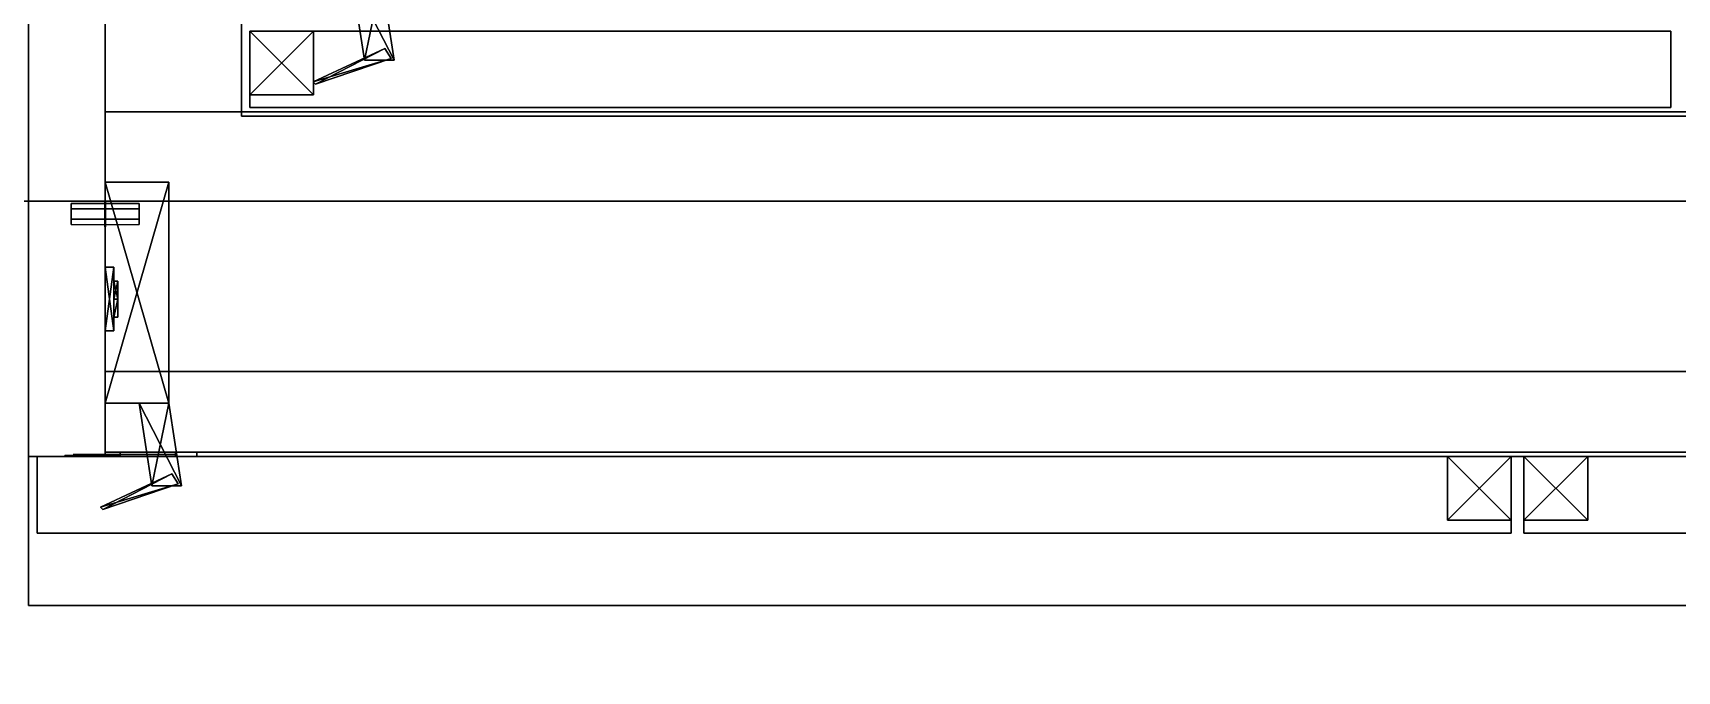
# Model space of a CAD drawing. Extents: x 0 to 7800, y -5130 to 1.
# Drawn here: x 3881.7 to 4268.2, y -869.5 to -719.4 of the extents above; entities that cross this region are included whole.
import ezdxf

# ---------------------------------------------------------------- set-up
doc = ezdxf.new("R2010")
doc.units = 0
for name, color, linetype in [('LAYER0', 7, 'CONTINUOUS'), ('LAYER1089', 253, 'CONTINUOUS'), ('LAYER2', 7, 'CONTINUOUS'), ('LAYER356', 253, 'CONTINUOUS'), ('LAYER358', 253, 'CONTINUOUS'), ('LAYER359', 253, 'CONTINUOUS'), ('LAYER360', 253, 'CONTINUOUS'), ('LAYER361', 253, 'CONTINUOUS'), ('LAYER379', 253, 'CONTINUOUS'), ('LAYER394', 7, 'CONTINUOUS'), ('LAYER412', 7, 'CONTINUOUS'), ('LAYER413', 7, 'CONTINUOUS'), ('LAYER416', 7, 'CONTINUOUS'), ('LAYER417', 254, 'CONTINUOUS'), ('LAYER425', 253, 'CONTINUOUS'), ('LAYER426', 253, 'CONTINUOUS'), ('LAYER427', 253, 'CONTINUOUS'), ('LAYER428', 28, 'CONTINUOUS'), ('LAYER429', 253, 'CONTINUOUS'), ('LAYER430', 28, 'CONTINUOUS'), ('LAYER431', 253, 'CONTINUOUS'), ('LAYER432', 253, 'CONTINUOUS'), ('LAYER433', 253, 'CONTINUOUS'), ('LAYER434', 253, 'CONTINUOUS'), ('LAYER479', 35, 'CONTINUOUS'), ('LAYER907', 2, 'CONTINUOUS')]:
    doc.layers.add(name, color=color, linetype=linetype)

msp = doc.modelspace()

# ---------------------------------------------------------------- linework, layer by layer
at = {"layer": 'LAYER0'}
for points, invisible_edges in [([(4030.693, -54.002, -5), (1025.693, -1555.002, -5), (1025.693, -54.002, -5), (4030.693, -54.002, -5)], 1), ([(1025.693, -1555.002, -5), (4030.693, -54.002, -5), (1412.693, -4773.002, -5), (1025.693, -1555.002, -5)], 7), ([(1025.693, -54.002), (1412.693, -4773.002), (4030.693, -54.002), (1025.693, -54.002)], 3), ([(1412.693, -4773.002, -5), (4030.693, -54.002, -5), (1412.693, -5130.002, -5), (1412.693, -4773.002, -5)], 3), ([(1412.693, -5130.002, -5), (4030.693, -54.002, -5), (2602.693, -4730.002, -5), (1412.693, -5130.002, -5)], 7), ([(4030.693, -54.002), (1412.693, -4773.002), (2602.693, -4730.002), (4030.693, -54.002)], 7), ([(2602.693, -4730.002, -5), (4030.693, -54.002, -5), (4030.693, -289.002, -5), (2602.693, -4730.002, -5)], 5), ([(4030.693, -54.002), (2602.693, -4730.002), (4030.693, -289.002), (4030.693, -54.002)], 3), ([(2602.693, -4730.002, -5), (4030.693, -289.002, -5), (4825.692, -4730.002, -5), (2602.693, -4730.002, -5)], 3), ([(4825.692, -4730.002), (4030.693, -289.002), (2602.693, -4730.002), (4825.692, -4730.002)], 3), ([(5130.692, -289.002, -5), (4825.692, -1929.002, -5), (4030.693, -289.002, -5), (5130.692, -289.002, -5)], 3), ([(4825.692, -4730.002, -5), (4030.693, -289.002, -5), (4825.692, -1929.002, -5), (4825.692, -4730.002, -5)], 3), ([(4030.693, -289.002), (4825.692, -4730.002), (4825.692, -1929.002), (4030.693, -289.002)], 5), ([(4030.693, -289.002), (4825.692, -1929.002), (5130.692, -289.002), (4030.693, -289.002)], 3)]:
    msp.add_3dface(points, dxfattribs=dict(at, invisible_edges=invisible_edges))
at = {"layer": 'LAYER1089'}
for points, invisible_edges in [([(4598.695, -439, 1432), (3930.695, -739, 1432), (3930.695, -439, 1432), (4598.695, -439, 1432)], 1), ([(3930.695, -739, 1432), (4598.695, -439, 1432), (4598.695, -657, 1432), (3930.695, -739, 1432)], 5), ([(3930.695, -439, 1450), (3930.695, -739, 1432), (3930.695, -739, 1450), (3930.695, -439, 1450)], 1), ([(3930.695, -739, 1432), (3930.695, -439, 1450), (3930.695, -439, 1432), (3930.695, -739, 1432)], 1), ([(3930.695, -739, 1450), (4598.695, -657, 1450), (3930.695, -439, 1450), (3930.695, -739, 1450)], 3), ([(3930.695, -739, 1432), (4598.695, -657, 1432), (5280.695, -739, 1432), (3930.695, -739, 1432)], 3), ([(4598.695, -657, 1450), (3930.695, -739, 1450), (5280.695, -739, 1450), (4598.695, -657, 1450)], 5), ([(5280.695, -739, 1450), (3930.695, -739, 1432), (5280.695, -739, 1432), (5280.695, -739, 1450)], 1), ([(3930.695, -739, 1432), (5280.695, -739, 1450), (3930.695, -739, 1450), (3930.695, -739, 1432)], 1)]:
    msp.add_3dface(points, dxfattribs=dict(at, invisible_edges=invisible_edges))
at = {"layer": 'LAYER356'}
for points in [[(3956.653, -706.5, 1546.217), (3966.601, -725.8654, 1546.217), (3959.637, -725.8654, 1546.217), (3956.653, -706.5, 1546.217)], [(3963.616, -706.5, 1546.217), (3966.601, -725.8654, 1546.217), (3956.653, -706.5, 1546.217), (3963.616, -706.5, 1546.217)], [(3959.637, -725.8654, 1559.783), (3963.616, -706.5, 1559.783), (3956.653, -706.5, 1559.783), (3959.637, -725.8654, 1559.783)], [(3966.601, -725.8654, 1559.783), (3963.616, -706.5, 1559.783), (3959.637, -725.8654, 1559.783), (3966.601, -725.8654, 1559.783)], [(3963.616, -706.5, 1546.217), (3966.601, -725.8654, 1559.783), (3966.601, -725.8654, 1546.217), (3963.616, -706.5, 1546.217)], [(3963.616, -706.5, 1559.783), (3966.601, -725.8654, 1559.783), (3963.616, -706.5, 1546.217), (3963.616, -706.5, 1559.783)], [(3964.387, -723.0754, 1547.348), (3948.104, -731.5, 1547.348), (3947.613, -730.9226, 1547.348), (3964.387, -723.0754, 1547.348)], [(3947.613, -730.9226, 1558.652), (3965.877, -725.4556, 1558.652), (3964.387, -723.0754, 1558.652), (3947.613, -730.9226, 1558.652)], [(3948.104, -731.5, 1558.652), (3965.877, -725.4556, 1558.652), (3947.613, -730.9226, 1558.652), (3948.104, -731.5, 1558.652)], [(3965.877, -725.4556, 1547.348), (3948.104, -731.5, 1547.348), (3964.387, -723.0754, 1547.348), (3965.877, -725.4556, 1547.348)], [(3965.877, -725.4556, 1547.348), (3948.104, -731.5, 1558.652), (3948.104, -731.5, 1547.348), (3965.877, -725.4556, 1547.348)], [(3965.877, -725.4556, 1558.652), (3948.104, -731.5, 1558.652), (3965.877, -725.4556, 1547.348), (3965.877, -725.4556, 1558.652)]]:
    msp.add_3dface(points, dxfattribs=at)
at = {"layer": 'LAYER358'}
for points in [[(3956.653, -706.5, 2270.207), (3966.601, -725.8654, 2270.207), (3959.637, -725.8654, 2270.207), (3956.653, -706.5, 2270.207)], [(3963.616, -706.5, 2270.207), (3966.601, -725.8654, 2270.207), (3956.653, -706.5, 2270.207), (3963.616, -706.5, 2270.207)], [(3959.637, -725.8654, 2283.773), (3963.616, -706.5, 2283.773), (3956.653, -706.5, 2283.773), (3959.637, -725.8654, 2283.773)], [(3966.601, -725.8654, 2283.773), (3963.616, -706.5, 2283.773), (3959.637, -725.8654, 2283.773), (3966.601, -725.8654, 2283.773)], [(3963.616, -706.5, 2270.207), (3966.601, -725.8654, 2283.773), (3966.601, -725.8654, 2270.207), (3963.616, -706.5, 2270.207)], [(3963.616, -706.5, 2283.773), (3966.601, -725.8654, 2283.773), (3963.616, -706.5, 2270.207), (3963.616, -706.5, 2283.773)], [(3964.387, -723.0754, 2271.338), (3948.104, -731.5, 2271.338), (3947.613, -730.9226, 2271.338), (3964.387, -723.0754, 2271.338)], [(3947.613, -730.9226, 2282.642), (3965.877, -725.4556, 2282.642), (3964.387, -723.0754, 2282.642), (3947.613, -730.9226, 2282.642)], [(3948.104, -731.5, 2282.642), (3965.877, -725.4556, 2282.642), (3947.613, -730.9226, 2282.642), (3948.104, -731.5, 2282.642)], [(3965.877, -725.4556, 2271.338), (3948.104, -731.5, 2271.338), (3964.387, -723.0754, 2271.338), (3965.877, -725.4556, 2271.338)], [(3965.877, -725.4556, 2271.338), (3948.104, -731.5, 2282.642), (3948.104, -731.5, 2271.338), (3965.877, -725.4556, 2271.338)], [(3965.877, -725.4556, 2282.642), (3948.104, -731.5, 2282.642), (3965.877, -725.4556, 2271.338), (3965.877, -725.4556, 2282.642)]]:
    msp.add_3dface(points, dxfattribs=at)
at = {"layer": 'LAYER359', "invisible_edges": 1}
for points in [[(4266.695, -719, 1488), (3932.695, -737, 1488), (3932.695, -719, 1488), (4266.695, -719, 1488)], [(3932.695, -737, 1488), (4266.695, -719, 1488), (4266.695, -737, 1488), (3932.695, -737, 1488)], [(3932.695, -737, 1488), (3932.695, -719, 2376.99), (3932.695, -719, 1488), (3932.695, -737, 1488)], [(3932.695, -719, 2376.99), (3932.695, -737, 1488), (3932.695, -737, 2376.99), (3932.695, -719, 2376.99)], [(4266.695, -737, 2376.99), (3932.695, -719, 2376.99), (3932.695, -737, 2376.99), (4266.695, -737, 2376.99)], [(3932.695, -719, 2376.99), (4266.695, -737, 2376.99), (4266.695, -719, 2376.99), (3932.695, -719, 2376.99)], [(4266.695, -737, 2376.99), (4266.695, -719, 1488), (4266.695, -719, 2376.99), (4266.695, -737, 2376.99)], [(4266.695, -719, 1488), (4266.695, -737, 2376.99), (4266.695, -737, 1488), (4266.695, -719, 1488)], [(3932.695, -737, 1488), (4266.695, -737, 2376.99), (3932.695, -737, 2376.99), (3932.695, -737, 1488)], [(4266.695, -737, 2376.99), (3932.695, -737, 1488), (4266.695, -737, 1488), (4266.695, -737, 2376.99)]]:
    msp.add_3dface(points, dxfattribs=at)
at = {"layer": 'LAYER360'}
for points in [[(3932.695, -719, 1488), (3932.695, -734, 1473), (3932.695, -734, 1488), (3932.695, -719, 1488)], [(3932.695, -719, 1473), (3932.695, -734, 1473), (3932.695, -719, 1488), (3932.695, -719, 1473)], [(3947.695, -734, 1488), (3932.695, -719, 1488), (3932.695, -734, 1488), (3947.695, -734, 1488)], [(3947.695, -719, 1488), (3932.695, -719, 1488), (3947.695, -734, 1488), (3947.695, -719, 1488)], [(3932.695, -734, 1473), (3947.695, -719, 1473), (3947.695, -734, 1473), (3932.695, -734, 1473)], [(3932.695, -719, 1473), (3947.695, -719, 1473), (3932.695, -734, 1473), (3932.695, -719, 1473)], [(3947.695, -734, 1473), (3947.695, -719, 1488), (3947.695, -734, 1488), (3947.695, -734, 1473)], [(3947.695, -719, 1473), (3947.695, -719, 1488), (3947.695, -734, 1473), (3947.695, -719, 1473)], [(3932.695, -734, 1488), (3947.695, -734, 1473), (3947.695, -734, 1488), (3932.695, -734, 1488)], [(3932.695, -734, 1473), (3947.695, -734, 1473), (3932.695, -734, 1488), (3932.695, -734, 1473)]]:
    msp.add_3dface(points, dxfattribs=at)
at = {"layer": 'LAYER361'}
for points in [[(3932.695, -719, 1488), (3932.695, -734, 1473), (3932.695, -734, 1488), (3932.695, -719, 1488)], [(3932.695, -719, 1473), (3932.695, -734, 1473), (3932.695, -719, 1488), (3932.695, -719, 1473)], [(3947.695, -734, 1488), (3932.695, -719, 1488), (3932.695, -734, 1488), (3947.695, -734, 1488)], [(3947.695, -719, 1488), (3932.695, -719, 1488), (3947.695, -734, 1488), (3947.695, -719, 1488)], [(3932.695, -734, 1473), (3947.695, -719, 1473), (3947.695, -734, 1473), (3932.695, -734, 1473)], [(3932.695, -719, 1473), (3947.695, -719, 1473), (3932.695, -734, 1473), (3932.695, -719, 1473)], [(3947.695, -734, 1473), (3947.695, -719, 1488), (3947.695, -734, 1488), (3947.695, -734, 1473)], [(3947.695, -719, 1473), (3947.695, -719, 1488), (3947.695, -734, 1473), (3947.695, -719, 1473)], [(3932.695, -734, 1488), (3947.695, -734, 1473), (3947.695, -734, 1488), (3932.695, -734, 1488)], [(3932.695, -734, 1473), (3947.695, -734, 1473), (3932.695, -734, 1488), (3932.695, -734, 1473)]]:
    msp.add_3dface(points, dxfattribs=at)
at = {"layer": 'LAYER379', "invisible_edges": 1}
for points in [[(5280.695, -439, -50), (3930.695, -739, -50), (3930.695, -439, -50), (5280.695, -439, -50)], [(3930.695, -739, -50), (5280.695, -439, -50), (5280.695, -739, -50), (3930.695, -739, -50)], [(3930.695, -439, -32), (3930.695, -739, -50), (3930.695, -739, -32), (3930.695, -439, -32)], [(3930.695, -739, -50), (3930.695, -439, -32), (3930.695, -439, -50), (3930.695, -739, -50)], [(5280.695, -739, -32), (3930.695, -439, -32), (3930.695, -739, -32), (5280.695, -739, -32)], [(3930.695, -439, -32), (5280.695, -739, -32), (5280.695, -439, -32), (3930.695, -439, -32)], [(5280.695, -739, -32), (3930.695, -739, -50), (5280.695, -739, -50), (5280.695, -739, -32)], [(3930.695, -739, -50), (5280.695, -739, -32), (3930.695, -739, -32), (3930.695, -739, -50)]]:
    msp.add_3dface(points, dxfattribs=at)
at = {"layer": 'LAYER394', "invisible_edges": 1}
for points in [[(3880.695, -439, 180), (3898.695, -819, 180), (3880.695, -819, 180), (3880.695, -439, 180)], [(3898.695, -819, 180), (3880.695, -439, 180), (3898.695, -439, 180), (3898.695, -819, 180)], [(3898.695, -439, 880), (3880.695, -819, 880), (3898.695, -819, 880), (3898.695, -439, 880)], [(3880.695, -819, 880), (3898.695, -439, 880), (3880.695, -439, 880), (3880.695, -819, 880)], [(3898.695, -439, 880), (3898.695, -819, 180), (3898.695, -439, 180), (3898.695, -439, 880)], [(3898.695, -819, 180), (3898.695, -439, 880), (3898.695, -819, 880), (3898.695, -819, 180)], [(3880.695, -819, 880), (3898.695, -819, 180), (3898.695, -819, 880), (3880.695, -819, 880)], [(3898.695, -819, 180), (3880.695, -819, 880), (3880.695, -819, 180), (3898.695, -819, 180)]]:
    msp.add_3dface(points, dxfattribs=at)
at = {"layer": 'LAYER412', "invisible_edges": 1}
for points in [[(4562.695, -439, 181), (3898.695, -819, 181), (3898.695, -439, 181), (4562.695, -439, 181)], [(3898.695, -819, 181), (4562.695, -439, 181), (4562.695, -819, 181), (3898.695, -819, 181)], [(3898.695, -439, 199), (3898.695, -819, 181), (3898.695, -819, 199), (3898.695, -439, 199)], [(3898.695, -819, 181), (3898.695, -439, 199), (3898.695, -439, 181), (3898.695, -819, 181)], [(4562.695, -819, 199), (3898.695, -439, 199), (3898.695, -819, 199), (4562.695, -819, 199)], [(3898.695, -439, 199), (4562.695, -819, 199), (4562.695, -439, 199), (3898.695, -439, 199)], [(4562.695, -819, 199), (3898.695, -819, 181), (4562.695, -819, 181), (4562.695, -819, 199)], [(3898.695, -819, 181), (4562.695, -819, 199), (3898.695, -819, 199), (3898.695, -819, 181)]]:
    msp.add_3dface(points, dxfattribs=at)
at = {"layer": 'LAYER413', "invisible_edges": 1}
for points in [[(4562.695, -738, 861.5), (3898.695, -818, 861.5), (3898.695, -738, 861.5), (4562.695, -738, 861.5)], [(3898.695, -818, 861.5), (4562.695, -738, 861.5), (4562.695, -818, 861.5), (3898.695, -818, 861.5)], [(3898.695, -738, 879.5), (3898.695, -818, 861.5), (3898.695, -818, 879.5), (3898.695, -738, 879.5)], [(3898.695, -818, 861.5), (3898.695, -738, 879.5), (3898.695, -738, 861.5), (3898.695, -818, 861.5)], [(3898.695, -738, 879.5), (4562.695, -738, 861.5), (3898.695, -738, 861.5), (3898.695, -738, 879.5)], [(4562.695, -738, 861.5), (3898.695, -738, 879.5), (4562.695, -738, 879.5), (4562.695, -738, 861.5)], [(4562.695, -818, 879.5), (3898.695, -738, 879.5), (3898.695, -818, 879.5), (4562.695, -818, 879.5)], [(3898.695, -738, 879.5), (4562.695, -818, 879.5), (4562.695, -738, 879.5), (3898.695, -738, 879.5)], [(4562.695, -818, 879.5), (3898.695, -818, 861.5), (4562.695, -818, 861.5), (4562.695, -818, 879.5)], [(3898.695, -818, 861.5), (4562.695, -818, 879.5), (3898.695, -818, 879.5), (3898.695, -818, 861.5)]]:
    msp.add_3dface(points, dxfattribs=at)
at = {"layer": 'LAYER416', "invisible_edges": 1}
for points in [[(4562.695, -463.6, 530.5), (3898.695, -799, 530.5), (3898.695, -463.6, 530.5), (4562.695, -463.6, 530.5)], [(3898.695, -799, 530.5), (4562.695, -463.6, 530.5), (4562.695, -799, 530.5), (3898.695, -799, 530.5)], [(3898.695, -463.6, 548.5), (3898.695, -799, 530.5), (3898.695, -799, 548.5), (3898.695, -463.6, 548.5)], [(3898.695, -799, 530.5), (3898.695, -463.6, 548.5), (3898.695, -463.6, 530.5), (3898.695, -799, 530.5)], [(4562.695, -799, 548.5), (3898.695, -463.6, 548.5), (3898.695, -799, 548.5), (4562.695, -799, 548.5)], [(3898.695, -463.6, 548.5), (4562.695, -799, 548.5), (4562.695, -463.6, 548.5), (3898.695, -463.6, 548.5)], [(4562.695, -799, 548.5), (3898.695, -799, 530.5), (4562.695, -799, 530.5), (4562.695, -799, 548.5)], [(3898.695, -799, 530.5), (4562.695, -799, 548.5), (3898.695, -799, 548.5), (3898.695, -799, 530.5)]]:
    msp.add_3dface(points, dxfattribs=at)
at = {"layer": 'LAYER417'}
for points in [[(3890.695, -764.5, 528), (3890.695, -759.5, 528), (3890.695, -760.75, 530.165), (3890.695, -763.25, 530.165)], [(3890.695, -764.5, 528), (3890.695, -763.25, 525.8349), (3890.695, -760.75, 525.8349), (3890.695, -759.5, 528)], [(3898.645, -759, 528), (3898.645, -765, 528), (3898.645, -763.5, 530.5981), (3898.645, -760.5, 530.5981)], [(3898.645, -759, 528), (3898.645, -765, 528), (3898.645, -763.5, 525.4019), (3898.645, -760.5, 525.4019)], [(3898.745, -759, 528), (3898.745, -765, 528), (3898.745, -763.5, 530.5981), (3898.745, -760.5, 530.5981)], [(3898.745, -759, 528), (3898.745, -765, 528), (3898.745, -763.5, 525.4019), (3898.745, -760.5, 525.4019)], [(3906.695, -764.5, 528), (3906.695, -759.5, 528), (3906.695, -760.75, 530.165), (3906.695, -763.25, 530.165)], [(3906.695, -764.5, 528), (3906.695, -763.25, 525.8349), (3906.695, -760.75, 525.8349), (3906.695, -759.5, 528)]]:
    msp.add_3dface(points, dxfattribs=at)
at = {"layer": 'LAYER425'}
for points in [[(4232.195, -834, 842), (4232.195, -834, 857), (4232.195, -819, 842), (4232.195, -834, 842)], [(4232.195, -819, 842), (4232.195, -834, 857), (4232.195, -819, 857), (4232.195, -819, 842)], [(4232.195, -819, 842), (4232.195, -819, 857), (4247.195, -819, 842), (4232.195, -819, 842)], [(4247.195, -819, 842), (4232.195, -819, 857), (4247.195, -819, 857), (4247.195, -819, 842)], [(4232.195, -834, 842), (4232.195, -819, 842), (4247.195, -834, 842), (4232.195, -834, 842)], [(4247.195, -834, 842), (4232.195, -819, 842), (4247.195, -819, 842), (4247.195, -834, 842)], [(4247.195, -834, 857), (4247.195, -819, 857), (4232.195, -834, 857), (4247.195, -834, 857)], [(4232.195, -834, 857), (4247.195, -819, 857), (4232.195, -819, 857), (4232.195, -834, 857)], [(4247.195, -834, 842), (4247.195, -819, 842), (4247.195, -834, 857), (4247.195, -834, 842)], [(4247.195, -834, 857), (4247.195, -819, 842), (4247.195, -819, 857), (4247.195, -834, 857)], [(4247.195, -834, 842), (4247.195, -834, 857), (4232.195, -834, 842), (4247.195, -834, 842)], [(4232.195, -834, 842), (4247.195, -834, 857), (4232.195, -834, 857), (4232.195, -834, 842)]]:
    msp.add_3dface(points, dxfattribs=at)
at = {"layer": 'LAYER426'}
for points in [[(4232.195, -834, 842), (4232.195, -834, 857), (4232.195, -819, 842), (4232.195, -834, 842)], [(4232.195, -819, 842), (4232.195, -834, 857), (4232.195, -819, 857), (4232.195, -819, 842)], [(4232.195, -819, 842), (4232.195, -819, 857), (4247.195, -819, 842), (4232.195, -819, 842)], [(4247.195, -819, 842), (4232.195, -819, 857), (4247.195, -819, 857), (4247.195, -819, 842)], [(4232.195, -834, 842), (4232.195, -819, 842), (4247.195, -834, 842), (4232.195, -834, 842)], [(4247.195, -834, 842), (4232.195, -819, 842), (4247.195, -819, 842), (4247.195, -834, 842)], [(4247.195, -834, 857), (4247.195, -819, 857), (4232.195, -834, 857), (4247.195, -834, 857)], [(4232.195, -834, 857), (4247.195, -819, 857), (4232.195, -819, 857), (4232.195, -834, 857)], [(4247.195, -834, 842), (4247.195, -819, 842), (4247.195, -834, 857), (4247.195, -834, 842)], [(4247.195, -834, 857), (4247.195, -819, 842), (4247.195, -819, 857), (4247.195, -834, 857)], [(4247.195, -834, 842), (4247.195, -834, 857), (4232.195, -834, 842), (4247.195, -834, 842)], [(4232.195, -834, 842), (4247.195, -834, 857), (4232.195, -834, 857), (4232.195, -834, 842)]]:
    msp.add_3dface(points, dxfattribs=at)
at = {"layer": 'LAYER427', "invisible_edges": 1}
for points in [[(4232.195, -819, 842), (4578.695, -819, 183), (4232.195, -819, 183), (4232.195, -819, 842)], [(4578.695, -819, 183), (4232.195, -819, 842), (4578.695, -819, 842), (4578.695, -819, 183)], [(4232.195, -837, 183), (4578.695, -819, 183), (4578.695, -837, 183), (4232.195, -837, 183)], [(4578.695, -819, 183), (4232.195, -837, 183), (4232.195, -819, 183), (4578.695, -819, 183)], [(4232.195, -819, 842), (4578.695, -837, 842), (4578.695, -819, 842), (4232.195, -819, 842)], [(4578.695, -837, 842), (4232.195, -819, 842), (4232.195, -837, 842), (4578.695, -837, 842)], [(4232.195, -837, 183), (4232.195, -819, 842), (4232.195, -819, 183), (4232.195, -837, 183)], [(4232.195, -819, 842), (4232.195, -837, 183), (4232.195, -837, 842), (4232.195, -819, 842)], [(4578.695, -837, 842), (4232.195, -837, 183), (4578.695, -837, 183), (4578.695, -837, 842)], [(4232.195, -837, 183), (4578.695, -837, 842), (4232.195, -837, 842), (4232.195, -837, 183)]]:
    msp.add_3dface(points, dxfattribs=at)
at = {"layer": 'LAYER428'}
for points, invisible_edges in [([(3890.185, -818.75, 278.0251), (3889.195, -818.75, 283), (3891.195, -818.75, 283), (3891.195, -818.75, 277.5)], 10), ([(3889.195, -818.75, 283), (3890.185, -818.75, 287.9749), (3891.195, -818.75, 288.5), (3891.195, -818.75, 283)], 10), ([(3893.003, -818.75, 273.8076), (3890.185, -818.75, 278.0251), (3891.195, -818.75, 277.5), (3894.695, -818.75, 277.5)], 10), ([(3890.185, -818.75, 287.9749), (3893.003, -818.75, 292.1924), (3894.695, -818.75, 288.5), (3891.195, -818.75, 288.5)], 10), ([(3891.195, -818.5, 288.5), (3891.195, -818.5, 277.5), (3898.195, -818.5, 277.5), (3897.986, -818.5, 288.3167)], 4), ([(3897.22, -818.75, 270.9896), (3893.003, -818.75, 273.8076), (3894.695, -818.75, 277.5), (3898.195, -818.75, 277.5)], 10), ([(3893.003, -818.75, 292.1924), (3897.22, -818.75, 295.0104), (3898.195, -818.75, 288.5), (3894.695, -818.75, 288.5)], 10), ([(3902.195, -818.75, 270), (3897.22, -818.75, 270.9896), (3898.195, -818.75, 277.5), (3902.195, -818.75, 274)], 2), ([(3897.22, -818.75, 295.0104), (3902.195, -818.75, 296), (3902.195, -818.75, 292), (3898.195, -818.75, 288.5)], 8), ([(3897.986, -818.5, 288.3167), (3898.195, -818.5, 277.5), (3902.195, -818.5, 274), (3902.195, -818.5, 292)], 5), ([(3920.195, -818, 262), (3915.195, -818, 274), (3902.195, -818, 274), (3902.195, -818, 262)], 1), ([(3920.195, -818, 304), (3915.195, -818, 292), (3902.195, -818, 292), (3902.195, -818, 304)], 1), ([(3902.195, -818.5, 292), (3902.195, -818.5, 274), (3915.195, -818.5, 274), (3915.195, -818.5, 292)], 1), ([(3920.195, -818, 304), (3920.195, -818, 262), (3915.195, -818, 274), (3915.195, -818, 292)], 10)]:
    msp.add_3dface(points, dxfattribs=dict(at, invisible_edges=invisible_edges))
for points in [[(3920.195, -818, 262), (3902.195, -818, 262), (3902.195, -818, 262), (3920.195, -818, 262)], [(3920.195, -818, 304), (3902.195, -818, 304), (3902.195, -818, 304), (3920.195, -818, 304)], [(3915.195, -818, 274), (3915.195, -819, 274), (3902.195, -819, 274), (3902.195, -818, 274)], [(3902.195, -818, 274), (3902.195, -819, 274), (3902.195, -819, 262), (3902.195, -818, 262)], [(3902.195, -818, 262), (3902.195, -819, 262), (3920.195, -819, 262), (3920.195, -818, 262)], [(3915.195, -818, 292), (3915.195, -819, 292), (3902.195, -819, 292), (3902.195, -818, 292)], [(3902.195, -818, 292), (3902.195, -819, 292), (3902.195, -819, 304), (3902.195, -818, 304)], [(3902.195, -818, 304), (3902.195, -819, 304), (3920.195, -819, 304), (3920.195, -818, 304)], [(3902.195, -819, 274), (3902.195, -819, 262), (3902.195, -819, 274)], [(3902.195, -819, 292), (3902.195, -819, 304), (3902.195, -819, 292)], [(3920.195, -819, 262), (3902.195, -819, 262), (3902.195, -819, 304), (3920.195, -819, 304)], [(3915.195, -818, 274), (3915.195, -819, 274), (3915.195, -819, 292), (3915.195, -818, 292)], [(3915.195, -819, 274), (3915.195, -819, 292), (3915.195, -819, 274)], [(3920.195, -818, 304), (3920.195, -819, 304), (3920.195, -818, 304)], [(3920.195, -819, 262), (3920.195, -819, 304), (3920.195, -818, 304), (3920.195, -818, 262)]]:
    msp.add_3dface(points, dxfattribs=at)
at = {"layer": 'LAYER429'}
for points in [[(3898.695, -754.5, 276.2174), (3913.616, -806.5, 276.2174), (3898.695, -806.5, 276.2174), (3898.695, -754.5, 276.2174)], [(3913.616, -754.5, 276.2174), (3913.616, -806.5, 276.2174), (3898.695, -754.5, 276.2174), (3913.616, -754.5, 276.2174)], [(3898.695, -754.5, 289.7826), (3913.616, -754.5, 276.2174), (3898.695, -754.5, 276.2174), (3898.695, -754.5, 289.7826)], [(3913.616, -754.5, 289.7826), (3913.616, -754.5, 276.2174), (3898.695, -754.5, 289.7826), (3913.616, -754.5, 289.7826)], [(3898.695, -806.5, 289.7826), (3913.616, -754.5, 289.7826), (3898.695, -754.5, 289.7826), (3898.695, -806.5, 289.7826)], [(3913.616, -806.5, 289.7826), (3913.616, -754.5, 289.7826), (3898.695, -806.5, 289.7826), (3913.616, -806.5, 289.7826)], [(3913.616, -754.5, 276.2174), (3913.616, -806.5, 289.7826), (3913.616, -806.5, 276.2174), (3913.616, -754.5, 276.2174)], [(3913.616, -754.5, 289.7826), (3913.616, -806.5, 289.7826), (3913.616, -754.5, 276.2174), (3913.616, -754.5, 289.7826)], [(3898.695, -774.5, 309), (3898.695, -789.5, 309), (3900.685, -789.5, 309), (3898.695, -774.5, 309)], [(3900.685, -774.5, 309), (3898.695, -774.5, 309), (3900.685, -789.5, 309), (3900.685, -774.5, 309)], [(3898.695, -774.5, 257), (3898.695, -774.5, 309), (3900.685, -774.5, 309), (3898.695, -774.5, 257)], [(3900.685, -774.5, 257), (3898.695, -774.5, 257), (3900.685, -774.5, 309), (3900.685, -774.5, 257)], [(3898.695, -789.5, 257), (3898.695, -774.5, 257), (3900.685, -774.5, 257), (3898.695, -789.5, 257)], [(3900.685, -789.5, 257), (3898.695, -789.5, 257), (3900.685, -774.5, 257), (3900.685, -789.5, 257)], [(3900.685, -774.5, 309), (3900.685, -789.5, 309), (3900.685, -789.5, 257), (3900.685, -774.5, 309)], [(3900.685, -774.5, 257), (3900.685, -774.5, 309), (3900.685, -789.5, 257), (3900.685, -774.5, 257)], [(3900.685, -782, 296.2909), (3901.679, -777.7574, 301.0869), (3901.679, -782, 296.2909), (3900.685, -782, 296.2909)], [(3900.685, -777.7574, 301.0869), (3901.679, -777.7574, 301.0869), (3900.685, -782, 296.2909), (3900.685, -777.7574, 301.0869)], [(3900.685, -777.7574, 301.0869), (3901.679, -782, 305.883), (3901.679, -777.7574, 301.0869), (3900.685, -777.7574, 301.0869)], [(3900.685, -782, 305.883), (3901.679, -782, 305.883), (3900.685, -777.7574, 301.0869), (3900.685, -782, 305.883)], [(3900.685, -782, 296.2909), (3900.685, -777.7574, 301.0869), (3900.685, -782, 305.883), (3900.685, -782, 296.2909)], [(3900.685, -782, 260.117), (3901.679, -777.7574, 264.9131), (3901.679, -782, 260.117), (3900.685, -782, 260.117)], [(3900.685, -777.7574, 264.9131), (3901.679, -777.7574, 264.9131), (3900.685, -782, 260.117), (3900.685, -777.7574, 264.9131)], [(3900.685, -777.7574, 264.9131), (3901.679, -782, 269.7091), (3901.679, -777.7574, 264.9131), (3900.685, -777.7574, 264.9131)], [(3900.685, -782, 269.7091), (3901.679, -782, 269.7091), (3900.685, -777.7574, 264.9131), (3900.685, -782, 269.7091)], [(3900.685, -782, 260.117), (3900.685, -777.7574, 264.9131), (3900.685, -782, 269.7091), (3900.685, -782, 260.117)], [(3901.679, -786.2426, 301.0869), (3901.679, -777.7574, 301.0869), (3901.679, -782, 305.883), (3901.679, -786.2426, 301.0869)], [(3901.679, -782, 296.2909), (3901.679, -777.7574, 301.0869), (3901.679, -786.2426, 301.0869), (3901.679, -782, 296.2909)], [(3901.679, -786.2426, 264.9131), (3901.679, -777.7574, 264.9131), (3901.679, -782, 269.7091), (3901.679, -786.2426, 264.9131)], [(3901.679, -782, 260.117), (3901.679, -777.7574, 264.9131), (3901.679, -786.2426, 264.9131), (3901.679, -782, 260.117)], [(3900.685, -786.2426, 301.0869), (3901.679, -782, 296.2909), (3901.679, -786.2426, 301.0869), (3900.685, -786.2426, 301.0869)], [(3900.685, -782, 296.2909), (3901.679, -782, 296.2909), (3900.685, -786.2426, 301.0869), (3900.685, -782, 296.2909)], [(3900.685, -786.2426, 301.0869), (3900.685, -782, 296.2909), (3900.685, -782, 305.883), (3900.685, -786.2426, 301.0869)], [(3900.685, -786.2426, 301.0869), (3901.679, -782, 305.883), (3900.685, -782, 305.883), (3900.685, -786.2426, 301.0869)], [(3901.679, -786.2426, 301.0869), (3901.679, -782, 305.883), (3900.685, -786.2426, 301.0869), (3901.679, -786.2426, 301.0869)], [(3900.685, -786.2426, 264.9131), (3901.679, -782, 260.117), (3901.679, -786.2426, 264.9131), (3900.685, -786.2426, 264.9131)], [(3900.685, -782, 260.117), (3901.679, -782, 260.117), (3900.685, -786.2426, 264.9131), (3900.685, -782, 260.117)], [(3900.685, -786.2426, 264.9131), (3900.685, -782, 260.117), (3900.685, -782, 269.7091), (3900.685, -786.2426, 264.9131)], [(3900.685, -786.2426, 264.9131), (3901.679, -782, 269.7091), (3900.685, -782, 269.7091), (3900.685, -786.2426, 264.9131)], [(3901.679, -786.2426, 264.9131), (3901.679, -782, 269.7091), (3900.685, -786.2426, 264.9131), (3901.679, -786.2426, 264.9131)], [(3900.685, -789.5, 309), (3898.695, -789.5, 309), (3898.695, -789.5, 257), (3900.685, -789.5, 309)], [(3900.685, -789.5, 257), (3900.685, -789.5, 309), (3898.695, -789.5, 257), (3900.685, -789.5, 257)], [(3906.653, -806.5, 276.2174), (3916.601, -825.8654, 276.2174), (3909.637, -825.8654, 276.2174), (3906.653, -806.5, 276.2174)], [(3913.616, -806.5, 276.2174), (3916.601, -825.8654, 276.2174), (3906.653, -806.5, 276.2174), (3913.616, -806.5, 276.2174)], [(3909.637, -825.8654, 289.7826), (3913.616, -806.5, 289.7826), (3906.653, -806.5, 289.7826), (3909.637, -825.8654, 289.7826)], [(3916.601, -825.8654, 289.7826), (3913.616, -806.5, 289.7826), (3909.637, -825.8654, 289.7826), (3916.601, -825.8654, 289.7826)], [(3913.616, -806.5, 276.2174), (3916.601, -825.8654, 289.7826), (3916.601, -825.8654, 276.2174), (3913.616, -806.5, 276.2174)], [(3913.616, -806.5, 289.7826), (3916.601, -825.8654, 289.7826), (3913.616, -806.5, 276.2174), (3913.616, -806.5, 289.7826)], [(3914.387, -823.0754, 277.3477), (3898.104, -831.5, 277.3477), (3897.613, -830.9226, 277.3477), (3914.387, -823.0754, 277.3477)], [(3897.613, -830.9226, 288.652), (3915.877, -825.4556, 288.652), (3914.387, -823.0754, 288.652), (3897.613, -830.9226, 288.652)], [(3915.877, -825.4556, 277.3477), (3898.104, -831.5, 277.3477), (3914.387, -823.0754, 277.3477), (3915.877, -825.4556, 277.3477)], [(3898.104, -831.5, 288.652), (3915.877, -825.4556, 288.652), (3897.613, -830.9226, 288.652), (3898.104, -831.5, 288.652)], [(3915.877, -825.4556, 277.3477), (3898.104, -831.5, 288.652), (3898.104, -831.5, 277.3477), (3915.877, -825.4556, 277.3477)], [(3915.877, -825.4556, 288.652), (3898.104, -831.5, 288.652), (3915.877, -825.4556, 277.3477), (3915.877, -825.4556, 288.652)]]:
    msp.add_3dface(points, dxfattribs=at)
at = {"layer": 'LAYER430'}
for points, invisible_edges in [([(3890.185, -818.75, 772.0251), (3889.195, -818.75, 777), (3891.195, -818.75, 777), (3891.195, -818.75, 771.5)], 10), ([(3889.195, -818.75, 777), (3890.185, -818.75, 781.9749), (3891.195, -818.75, 782.5), (3891.195, -818.75, 777)], 10), ([(3893.003, -818.75, 767.8076), (3890.185, -818.75, 772.0251), (3891.195, -818.75, 771.5), (3894.695, -818.75, 771.5)], 10), ([(3890.185, -818.75, 781.9749), (3893.003, -818.75, 786.1924), (3894.695, -818.75, 782.5), (3891.195, -818.75, 782.5)], 10), ([(3891.195, -818.5, 782.5), (3891.195, -818.5, 771.5), (3898.195, -818.5, 771.5), (3897.986, -818.5, 782.3167)], 4), ([(3897.22, -818.75, 764.9896), (3893.003, -818.75, 767.8076), (3894.695, -818.75, 771.5), (3898.195, -818.75, 771.5)], 10), ([(3893.003, -818.75, 786.1924), (3897.22, -818.75, 789.0104), (3898.195, -818.75, 782.5), (3894.695, -818.75, 782.5)], 10), ([(3902.195, -818.75, 764), (3897.22, -818.75, 764.9896), (3898.195, -818.75, 771.5), (3902.195, -818.75, 768)], 2), ([(3897.22, -818.75, 789.0104), (3902.195, -818.75, 790), (3902.195, -818.75, 786), (3898.195, -818.75, 782.5)], 8), ([(3897.986, -818.5, 782.3167), (3898.195, -818.5, 771.5), (3902.195, -818.5, 768), (3902.195, -818.5, 786)], 5), ([(3920.195, -818, 756), (3915.195, -818, 768), (3902.195, -818, 768), (3902.195, -818, 756)], 1), ([(3920.195, -818, 798), (3915.195, -818, 786), (3902.195, -818, 786), (3902.195, -818, 798)], 1), ([(3902.195, -818.5, 786), (3902.195, -818.5, 768), (3915.195, -818.5, 768), (3915.195, -818.5, 786)], 1), ([(3920.195, -818, 798), (3920.195, -818, 756), (3915.195, -818, 768), (3915.195, -818, 786)], 10)]:
    msp.add_3dface(points, dxfattribs=dict(at, invisible_edges=invisible_edges))
for points in [[(3920.195, -818, 756), (3902.195, -818, 756), (3902.195, -818, 756), (3920.195, -818, 756)], [(3920.195, -818, 798), (3902.195, -818, 798), (3902.195, -818, 798), (3920.195, -818, 798)], [(3915.195, -818, 768), (3915.195, -819, 768), (3902.195, -819, 768), (3902.195, -818, 768)], [(3902.195, -818, 768), (3902.195, -819, 768), (3902.195, -819, 756), (3902.195, -818, 756)], [(3902.195, -818, 756), (3902.195, -819, 756), (3920.195, -819, 756), (3920.195, -818, 756)], [(3915.195, -818, 786), (3915.195, -819, 786), (3902.195, -819, 786), (3902.195, -818, 786)], [(3902.195, -818, 786), (3902.195, -819, 786), (3902.195, -819, 798), (3902.195, -818, 798)], [(3902.195, -818, 798), (3902.195, -819, 798), (3920.195, -819, 798), (3920.195, -818, 798)], [(3902.195, -819, 768), (3902.195, -819, 756), (3902.195, -819, 768)], [(3902.195, -819, 786), (3902.195, -819, 798), (3902.195, -819, 786)], [(3920.195, -819, 756), (3902.195, -819, 756), (3902.195, -819, 798), (3920.195, -819, 798)], [(3915.195, -818, 768), (3915.195, -819, 768), (3915.195, -819, 786), (3915.195, -818, 786)], [(3915.195, -819, 768), (3915.195, -819, 786), (3915.195, -819, 768)], [(3920.195, -818, 798), (3920.195, -819, 798), (3920.195, -818, 798)], [(3920.195, -819, 756), (3920.195, -819, 798), (3920.195, -818, 798), (3920.195, -818, 756)]]:
    msp.add_3dface(points, dxfattribs=at)
at = {"layer": 'LAYER431'}
for points in [[(3898.695, -754.5, 770.2174), (3913.616, -806.5, 770.2174), (3898.695, -806.5, 770.2174), (3898.695, -754.5, 770.2174)], [(3913.616, -754.5, 770.2174), (3913.616, -806.5, 770.2174), (3898.695, -754.5, 770.2174), (3913.616, -754.5, 770.2174)], [(3898.695, -754.5, 783.7826), (3913.616, -754.5, 770.2174), (3898.695, -754.5, 770.2174), (3898.695, -754.5, 783.7826)], [(3913.616, -754.5, 783.7826), (3913.616, -754.5, 770.2174), (3898.695, -754.5, 783.7826), (3913.616, -754.5, 783.7826)], [(3898.695, -806.5, 783.7826), (3913.616, -754.5, 783.7826), (3898.695, -754.5, 783.7826), (3898.695, -806.5, 783.7826)], [(3913.616, -806.5, 783.7826), (3913.616, -754.5, 783.7826), (3898.695, -806.5, 783.7826), (3913.616, -806.5, 783.7826)], [(3913.616, -754.5, 770.2174), (3913.616, -806.5, 783.7826), (3913.616, -806.5, 770.2174), (3913.616, -754.5, 770.2174)], [(3913.616, -754.5, 783.7826), (3913.616, -806.5, 783.7826), (3913.616, -754.5, 770.2174), (3913.616, -754.5, 783.7826)], [(3898.695, -774.5, 803), (3898.695, -789.5, 803), (3900.685, -789.5, 803), (3898.695, -774.5, 803)], [(3900.685, -774.5, 803), (3898.695, -774.5, 803), (3900.685, -789.5, 803), (3900.685, -774.5, 803)], [(3898.695, -774.5, 751), (3898.695, -774.5, 803), (3900.685, -774.5, 803), (3898.695, -774.5, 751)], [(3900.685, -774.5, 751), (3898.695, -774.5, 751), (3900.685, -774.5, 803), (3900.685, -774.5, 751)], [(3898.695, -789.5, 751), (3898.695, -774.5, 751), (3900.685, -774.5, 751), (3898.695, -789.5, 751)], [(3900.685, -789.5, 751), (3898.695, -789.5, 751), (3900.685, -774.5, 751), (3900.685, -789.5, 751)], [(3900.685, -774.5, 803), (3900.685, -789.5, 803), (3900.685, -789.5, 751), (3900.685, -774.5, 803)], [(3900.685, -774.5, 751), (3900.685, -774.5, 803), (3900.685, -789.5, 751), (3900.685, -774.5, 751)], [(3900.685, -782, 790.291), (3901.679, -777.7574, 795.087), (3901.679, -782, 790.291), (3900.685, -782, 790.291)], [(3900.685, -777.7574, 795.087), (3901.679, -777.7574, 795.087), (3900.685, -782, 790.291), (3900.685, -777.7574, 795.087)], [(3900.685, -777.7574, 795.087), (3901.679, -782, 799.883), (3901.679, -777.7574, 795.087), (3900.685, -777.7574, 795.087)], [(3900.685, -782, 799.883), (3901.679, -782, 799.883), (3900.685, -777.7574, 795.087), (3900.685, -782, 799.883)], [(3900.685, -782, 790.291), (3900.685, -777.7574, 795.087), (3900.685, -782, 799.883), (3900.685, -782, 790.291)], [(3900.685, -782, 754.117), (3901.679, -777.7574, 758.913), (3901.679, -782, 754.117), (3900.685, -782, 754.117)], [(3900.685, -777.7574, 758.913), (3901.679, -777.7574, 758.913), (3900.685, -782, 754.117), (3900.685, -777.7574, 758.913)], [(3900.685, -777.7574, 758.913), (3901.679, -782, 763.709), (3901.679, -777.7574, 758.913), (3900.685, -777.7574, 758.913)], [(3900.685, -782, 763.709), (3901.679, -782, 763.709), (3900.685, -777.7574, 758.913), (3900.685, -782, 763.709)], [(3900.685, -782, 754.117), (3900.685, -777.7574, 758.913), (3900.685, -782, 763.709), (3900.685, -782, 754.117)], [(3901.679, -786.2426, 795.087), (3901.679, -777.7574, 795.087), (3901.679, -782, 799.883), (3901.679, -786.2426, 795.087)], [(3901.679, -782, 790.291), (3901.679, -777.7574, 795.087), (3901.679, -786.2426, 795.087), (3901.679, -782, 790.291)], [(3901.679, -786.2426, 758.913), (3901.679, -777.7574, 758.913), (3901.679, -782, 763.709), (3901.679, -786.2426, 758.913)], [(3901.679, -782, 754.117), (3901.679, -777.7574, 758.913), (3901.679, -786.2426, 758.913), (3901.679, -782, 754.117)], [(3900.685, -786.2426, 795.087), (3901.679, -782, 790.291), (3901.679, -786.2426, 795.087), (3900.685, -786.2426, 795.087)], [(3900.685, -782, 790.291), (3901.679, -782, 790.291), (3900.685, -786.2426, 795.087), (3900.685, -782, 790.291)], [(3900.685, -786.2426, 795.087), (3900.685, -782, 790.291), (3900.685, -782, 799.883), (3900.685, -786.2426, 795.087)], [(3900.685, -786.2426, 795.087), (3901.679, -782, 799.883), (3900.685, -782, 799.883), (3900.685, -786.2426, 795.087)], [(3901.679, -786.2426, 795.087), (3901.679, -782, 799.883), (3900.685, -786.2426, 795.087), (3901.679, -786.2426, 795.087)], [(3900.685, -786.2426, 758.913), (3901.679, -782, 754.117), (3901.679, -786.2426, 758.913), (3900.685, -786.2426, 758.913)], [(3900.685, -782, 754.117), (3901.679, -782, 754.117), (3900.685, -786.2426, 758.913), (3900.685, -782, 754.117)], [(3900.685, -786.2426, 758.913), (3900.685, -782, 754.117), (3900.685, -782, 763.709), (3900.685, -786.2426, 758.913)], [(3900.685, -786.2426, 758.913), (3901.679, -782, 763.709), (3900.685, -782, 763.709), (3900.685, -786.2426, 758.913)], [(3901.679, -786.2426, 758.913), (3901.679, -782, 763.709), (3900.685, -786.2426, 758.913), (3901.679, -786.2426, 758.913)], [(3900.685, -789.5, 803), (3898.695, -789.5, 803), (3898.695, -789.5, 751), (3900.685, -789.5, 803)], [(3900.685, -789.5, 751), (3900.685, -789.5, 803), (3898.695, -789.5, 751), (3900.685, -789.5, 751)], [(3906.653, -806.5, 770.2174), (3916.601, -825.8654, 770.2174), (3909.637, -825.8654, 770.2174), (3906.653, -806.5, 770.2174)], [(3913.616, -806.5, 770.2174), (3916.601, -825.8654, 770.2174), (3906.653, -806.5, 770.2174), (3913.616, -806.5, 770.2174)], [(3909.637, -825.8654, 783.7826), (3913.616, -806.5, 783.7826), (3906.653, -806.5, 783.7826), (3909.637, -825.8654, 783.7826)], [(3916.601, -825.8654, 783.7826), (3913.616, -806.5, 783.7826), (3909.637, -825.8654, 783.7826), (3916.601, -825.8654, 783.7826)], [(3913.616, -806.5, 770.2174), (3916.601, -825.8654, 783.7826), (3916.601, -825.8654, 770.2174), (3913.616, -806.5, 770.2174)], [(3913.616, -806.5, 783.7826), (3916.601, -825.8654, 783.7826), (3913.616, -806.5, 770.2174), (3913.616, -806.5, 783.7826)], [(3914.387, -823.0754, 771.3477), (3898.104, -831.5, 771.3477), (3897.613, -830.9226, 771.3477), (3914.387, -823.0754, 771.3477)], [(3897.613, -830.9226, 782.652), (3915.877, -825.4556, 782.652), (3914.387, -823.0754, 782.652), (3897.613, -830.9226, 782.652)], [(3915.877, -825.4556, 771.3477), (3898.104, -831.5, 771.3477), (3914.387, -823.0754, 771.3477), (3915.877, -825.4556, 771.3477)], [(3898.104, -831.5, 782.652), (3915.877, -825.4556, 782.652), (3897.613, -830.9226, 782.652), (3898.104, -831.5, 782.652)], [(3915.877, -825.4556, 771.3477), (3898.104, -831.5, 782.652), (3898.104, -831.5, 771.3477), (3915.877, -825.4556, 771.3477)], [(3915.877, -825.4556, 782.652), (3898.104, -831.5, 782.652), (3915.877, -825.4556, 771.3477), (3915.877, -825.4556, 782.652)]]:
    msp.add_3dface(points, dxfattribs=at)
at = {"layer": 'LAYER432'}
for points in [[(4214.195, -819, 842), (4229.195, -819, 857), (4229.195, -819, 842), (4214.195, -819, 842)], [(4214.195, -819, 857), (4229.195, -819, 857), (4214.195, -819, 842), (4214.195, -819, 857)], [(4214.195, -834, 842), (4229.195, -819, 842), (4229.195, -834, 842), (4214.195, -834, 842)], [(4214.195, -819, 842), (4229.195, -819, 842), (4214.195, -834, 842), (4214.195, -819, 842)], [(4214.195, -834, 857), (4214.195, -819, 842), (4214.195, -834, 842), (4214.195, -834, 857)], [(4214.195, -819, 857), (4214.195, -819, 842), (4214.195, -834, 857), (4214.195, -819, 857)], [(4229.195, -834, 857), (4214.195, -819, 857), (4214.195, -834, 857), (4229.195, -834, 857)], [(4229.195, -819, 857), (4214.195, -819, 857), (4229.195, -834, 857), (4229.195, -819, 857)], [(4229.195, -819, 842), (4229.195, -834, 857), (4229.195, -834, 842), (4229.195, -819, 842)], [(4229.195, -819, 857), (4229.195, -834, 857), (4229.195, -819, 842), (4229.195, -819, 857)], [(4229.195, -834, 842), (4214.195, -834, 857), (4214.195, -834, 842), (4229.195, -834, 842)], [(4229.195, -834, 857), (4214.195, -834, 857), (4229.195, -834, 842), (4229.195, -834, 857)]]:
    msp.add_3dface(points, dxfattribs=at)
at = {"layer": 'LAYER433'}
for points in [[(4214.195, -819, 842), (4229.195, -819, 857), (4229.195, -819, 842), (4214.195, -819, 842)], [(4214.195, -819, 857), (4229.195, -819, 857), (4214.195, -819, 842), (4214.195, -819, 857)], [(4214.195, -834, 842), (4229.195, -819, 842), (4229.195, -834, 842), (4214.195, -834, 842)], [(4214.195, -819, 842), (4229.195, -819, 842), (4214.195, -834, 842), (4214.195, -819, 842)], [(4214.195, -834, 857), (4214.195, -819, 842), (4214.195, -834, 842), (4214.195, -834, 857)], [(4214.195, -819, 857), (4214.195, -819, 842), (4214.195, -834, 857), (4214.195, -819, 857)], [(4229.195, -834, 857), (4214.195, -819, 857), (4214.195, -834, 857), (4229.195, -834, 857)], [(4229.195, -819, 857), (4214.195, -819, 857), (4229.195, -834, 857), (4229.195, -819, 857)], [(4229.195, -819, 842), (4229.195, -834, 857), (4229.195, -834, 842), (4229.195, -819, 842)], [(4229.195, -819, 857), (4229.195, -834, 857), (4229.195, -819, 842), (4229.195, -819, 857)], [(4229.195, -834, 842), (4214.195, -834, 857), (4214.195, -834, 842), (4229.195, -834, 842)], [(4229.195, -834, 857), (4214.195, -834, 857), (4229.195, -834, 842), (4229.195, -834, 857)]]:
    msp.add_3dface(points, dxfattribs=at)
at = {"layer": 'LAYER434', "invisible_edges": 1}
for points in [[(4229.195, -819, 183), (3882.695, -819, 842), (4229.195, -819, 842), (4229.195, -819, 183)], [(3882.695, -819, 842), (4229.195, -819, 183), (3882.695, -819, 183), (3882.695, -819, 842)], [(4229.195, -819, 183), (3882.695, -837, 183), (3882.695, -819, 183), (4229.195, -819, 183)], [(3882.695, -837, 183), (4229.195, -819, 183), (4229.195, -837, 183), (3882.695, -837, 183)], [(3882.695, -837, 183), (3882.695, -819, 842), (3882.695, -819, 183), (3882.695, -837, 183)], [(3882.695, -819, 842), (3882.695, -837, 183), (3882.695, -837, 842), (3882.695, -819, 842)], [(4229.195, -837, 842), (3882.695, -819, 842), (3882.695, -837, 842), (4229.195, -837, 842)], [(3882.695, -819, 842), (4229.195, -837, 842), (4229.195, -819, 842), (3882.695, -819, 842)], [(4229.195, -837, 842), (4229.195, -819, 183), (4229.195, -819, 842), (4229.195, -837, 842)], [(4229.195, -819, 183), (4229.195, -837, 842), (4229.195, -837, 183), (4229.195, -819, 183)], [(3882.695, -837, 183), (4229.195, -837, 842), (3882.695, -837, 842), (3882.695, -837, 183)], [(4229.195, -837, 842), (3882.695, -837, 183), (4229.195, -837, 183), (4229.195, -837, 842)]]:
    msp.add_3dface(points, dxfattribs=at)
at = {"layer": 'LAYER479', "invisible_edges": 1}
for points in [[(4580.695, -854, 880), (3880.695, -439, 880), (4580.695, -439, 880), (4580.695, -854, 880)], [(3880.695, -439, 880), (4580.695, -854, 880), (3880.695, -854, 880), (3880.695, -439, 880)], [(3880.695, -854, 930), (4580.695, -439, 930), (3880.695, -439, 930), (3880.695, -854, 930)], [(4580.695, -439, 930), (3880.695, -854, 930), (4580.695, -854, 930), (4580.695, -439, 930)], [(4580.695, -854, 880), (3880.695, -854, 930), (3880.695, -854, 880), (4580.695, -854, 880)], [(3880.695, -854, 930), (4580.695, -854, 880), (4580.695, -854, 930), (3880.695, -854, 930)]]:
    msp.add_3dface(points, dxfattribs=at)
at = {"layer": 'LAYER907'}
for points, invisible_edges in [([(3830.695, -759, 2446), (3880.695, -439, 2446), (7049.695, -759, 2446), (3830.695, -759, 2446)], 3), ([(3880.695, -439, 2657), (3830.695, -759, 2657), (7049.695, -759, 2657), (3880.695, -439, 2657)], 5), ([(7049.695, -759, 2446), (3880.695, -439, 2446), (5280.695, -439, 2446), (7049.695, -759, 2446)], 5), ([(3880.695, -439, 2657), (7049.695, -759, 2657), (5280.695, -439, 2657), (3880.695, -439, 2657)], 3), ([(7049.695, -759, 2657), (3830.695, -759, 2446), (7049.695, -759, 2446), (7049.695, -759, 2657)], 1), ([(3830.695, -759, 2446), (7049.695, -759, 2657), (3830.695, -759, 2657), (3830.695, -759, 2446)], 1)]:
    msp.add_3dface(points, dxfattribs=dict(at, invisible_edges=invisible_edges))

# ---------------------------------------------------------------- meshes
at = {"layer": 'LAYER2'}
mesh = msp.add_polymesh((14, 2), dxfattribs=at)
for k, corner in enumerate([(1175.695, -1705, 2657), (-0.0002, -1705, 2657), (1175.695, -204, 2657), (1175.695, -1705, 2657), (3880.695, -204, 2657), (1175.695, -204, 2657), (3880.695, -439, 2657), (3880.695, -204, 2657), (5280.695, -439, 2657), (3880.695, -439, 2657), (5280.695, -149, 2657), (5280.695, -439, 2657), (7049.695, -149, 2657), (5280.695, -149, 2657), (7049.695, -289, 2657), (7049.695, -149, 2657), (7649.695, -289, 2657), (7049.695, -289, 2657), (7649.695, -1684, 2657), (7649.695, -289, 2657), (7049.695, -1684, 2657), (7649.695, -1684, 2657), (7049.695, -1779, 2657), (7049.695, -1684, 2657), (3151.695, -1779, 2657), (7049.695, -1779, 2657), (3151.695, -1929, 2657), (7199.695, -1929, 2657)]):
    mesh.set_mesh_vertex(divmod(k, 2), corner)
at = {"layer": 'LAYER417'}
mesh = msp.add_polymesh((2, 6), dxfattribs=dict(at, n_close=True))
for k, corner in enumerate([(3906.695, -764.5, 528), (3906.695, -763.25, 530.165), (3906.695, -760.75, 530.165), (3906.695, -759.5, 528), (3906.695, -760.75, 525.8349), (3906.695, -763.25, 525.8349), (3890.695, -764.5, 528), (3890.695, -763.25, 530.165), (3890.695, -760.75, 530.165), (3890.695, -759.5, 528), (3890.695, -760.75, 525.8349), (3890.695, -763.25, 525.8349)]):
    mesh.set_mesh_vertex(divmod(k, 6), corner)
mesh = msp.add_polymesh((2, 6), dxfattribs=dict(at, n_close=True))
for k, corner in enumerate([(3898.745, -765, 528), (3898.745, -763.5, 530.5981), (3898.745, -760.5, 530.5981), (3898.745, -759, 528), (3898.745, -760.5, 525.4019), (3898.745, -763.5, 525.4019), (3898.645, -765, 528), (3898.645, -763.5, 530.5981), (3898.645, -760.5, 530.5981), (3898.645, -759, 528), (3898.645, -760.5, 525.4019), (3898.645, -763.5, 525.4019)]):
    mesh.set_mesh_vertex(divmod(k, 6), corner)
at = {"layer": 'LAYER428'}
mesh = msp.add_polymesh((2, 9), dxfattribs=at)
for k, corner in enumerate([(3902.195, -818.75, 270), (3897.22, -818.75, 270.9896), (3893.003, -818.75, 273.8076), (3890.185, -818.75, 278.0251), (3889.195, -818.75, 283), (3890.185, -818.75, 287.9749), (3893.003, -818.75, 292.1924), (3897.22, -818.75, 295.0104), (3902.195, -818.75, 296), (3902.195, -819, 270), (3897.22, -819, 270.9896), (3893.003, -819, 273.8076), (3890.185, -819, 278.0251), (3889.195, -819, 283), (3890.185, -819, 287.9749), (3893.003, -819, 292.1924), (3897.22, -819, 295.0104), (3902.195, -819, 296)]):
    mesh.set_mesh_vertex(divmod(k, 9), corner)
at = {"layer": 'LAYER430'}
mesh = msp.add_polymesh((2, 9), dxfattribs=at)
for k, corner in enumerate([(3902.195, -818.75, 764), (3897.22, -818.75, 764.9896), (3893.003, -818.75, 767.8076), (3890.185, -818.75, 772.0251), (3889.195, -818.75, 777), (3890.185, -818.75, 781.9749), (3893.003, -818.75, 786.1924), (3897.22, -818.75, 789.0104), (3902.195, -818.75, 790), (3902.195, -819, 764), (3897.22, -819, 764.9896), (3893.003, -819, 767.8076), (3890.185, -819, 772.0251), (3889.195, -819, 777), (3890.185, -819, 781.9749), (3893.003, -819, 786.1924), (3897.22, -819, 789.0104), (3902.195, -819, 790)]):
    mesh.set_mesh_vertex(divmod(k, 9), corner)

doc.saveas('drawing.dxf')
